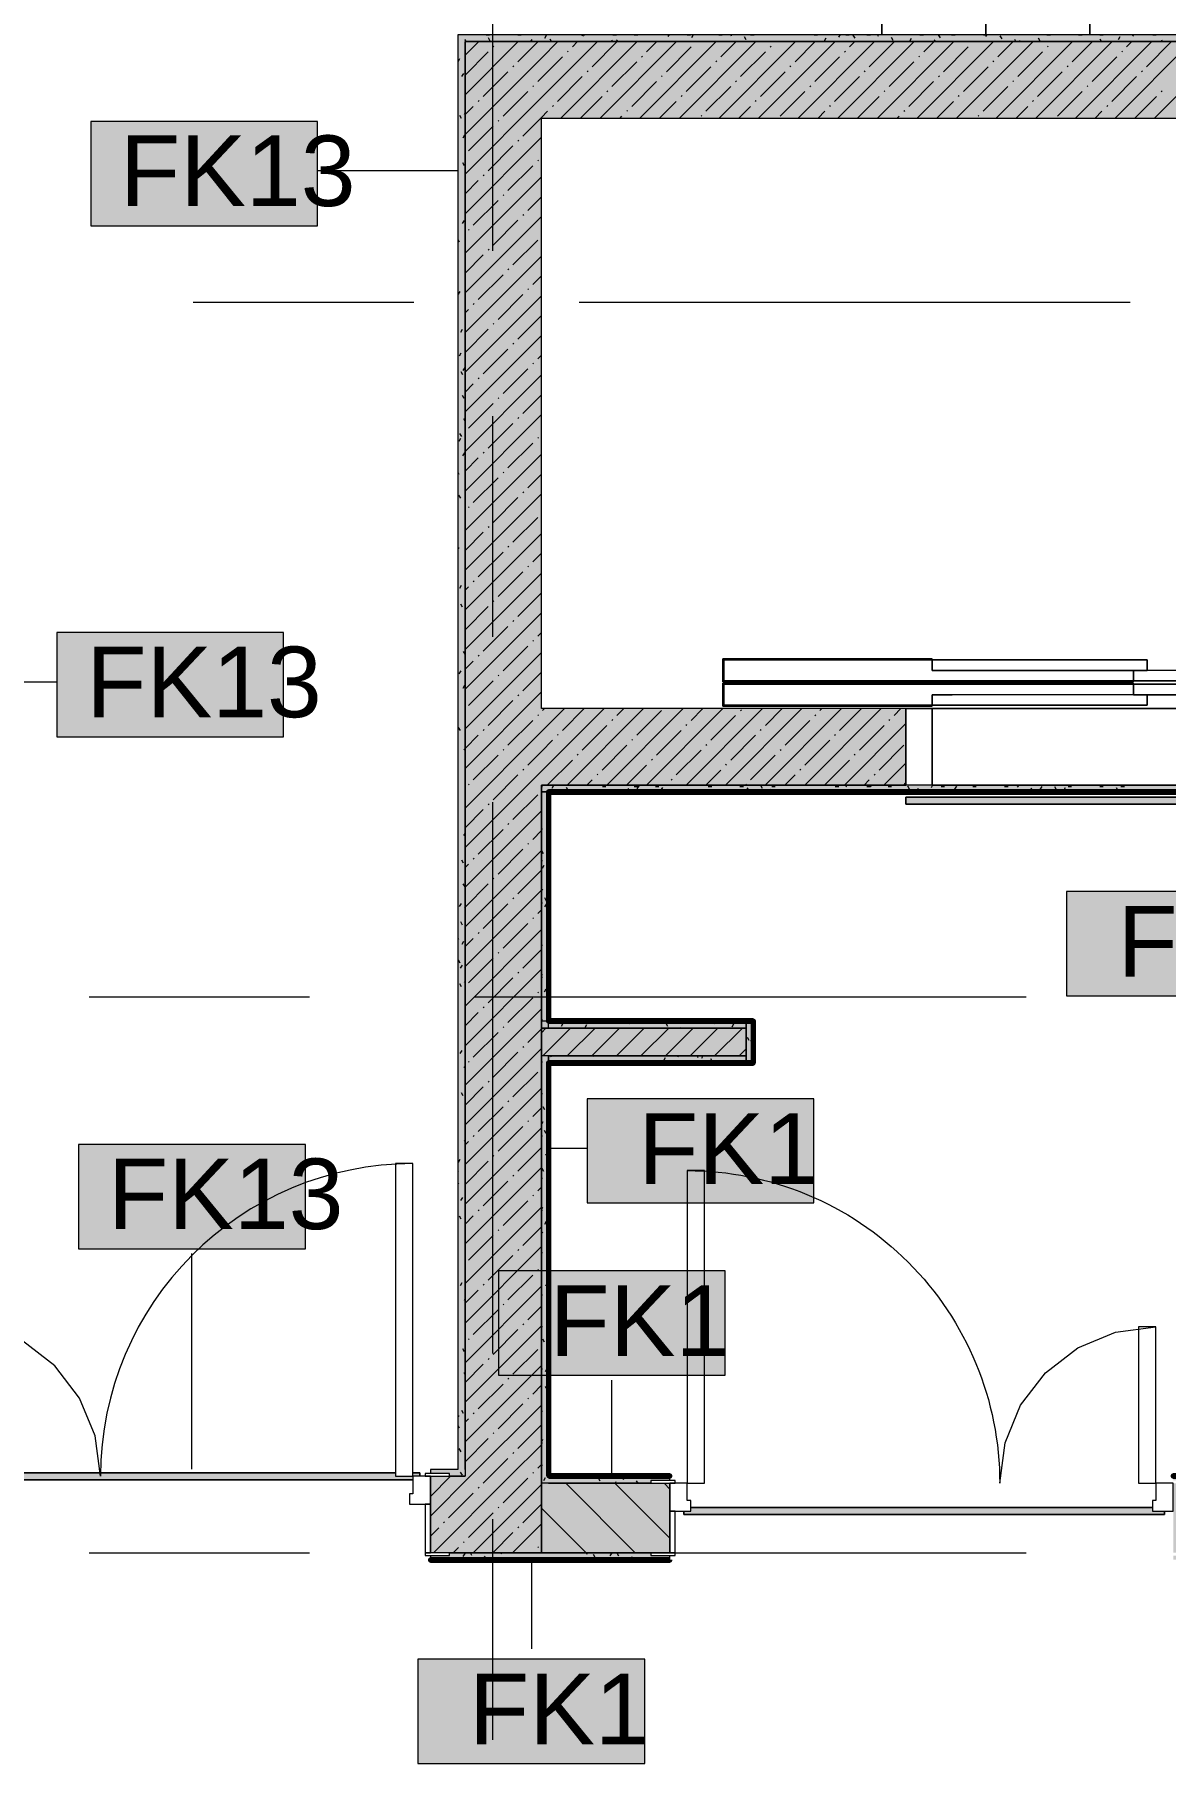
# Model space of a CAD drawing. Header units: millimetres. Extents: x -3817 to 677485, y -22715 to 103890.
# Drawn here: x 645415 to 648673, y 14669 to 19646 of the extents above; entities that cross this region are included whole.
import ezdxf

# ---------------------------------------------------------------- set-up
doc = ezdxf.new("R2010")
doc.units = ezdxf.units.MM
doc.layers.add('PDF _Геометрия', color=7, linetype='Continuous', true_color=0x1d1d1d)
doc.layers.add('PDF _Сплошная заливка', color=7, linetype='Continuous', true_color=0xffffff)
doc.layers.add('PDF _Текст', color=7, linetype='Continuous')
doc.styles.add('PDF GOST-Common', font='arial.ttf')

msp = doc.modelspace()

# ---------------------------------------------------------------- hatches: boundary and pattern name
at = {"layer": 'PDF _Сплошная заливка', "transparency": 33554559}
for points in [[(646635.5, 15515.9), (646655.5, 15515.9), (646655.5, 19645.9), (646635.5, 19645.9), (646635.5, 15516.9)], [(652635.5, 19625.9), (652635.5, 19635.9), (652536.1, 19635.9), (652536.1, 19645.9), (646655.5, 19645.9), (646655.5, 19625.9), (652363.3, 19625.9)], [(646655.5, 15495.9), (646875.5, 15495.9), (646875.5, 19625.9), (646655.5, 19625.9), (646655.5, 15515.9)], [(652655.5, 19405.9), (652655.5, 19625.9), (646875.5, 19625.9), (646875.5, 19405.9), (652363.3, 19405.9)], [(646875.5, 16785.9), (646895.5, 16785.9), (646895.5, 17465.9), (646875.5, 17465.9), (646875.5, 17336)], [(646895.5, 16705.9), (647465.5, 16705.9), (647465.5, 16785.9), (646875.5, 16785.9), (646875.5, 16705.9)], [(646875.5, 15475.9), (646895.5, 15475.9), (646895.5, 16705.9), (646875.5, 16705.9), (646875.5, 16308.4)], [(646896.5, 16685.9), (647465.5, 16685.9), (647465.5, 16705.9), (646895.5, 16705.9), (646895.5, 16685.9)], [(646655.5, 15495.9), (646655.5, 15515.9), (646555.5, 15515.9), (646555.5, 15503.9), (646610.5, 15503.9), (646610.5, 15495.9), (646624.3, 15495.9)]]:
    msp.add_hatch(color=256, dxfattribs=at).paths.add_polyline_path(points)
h = msp.add_hatch(color=256, dxfattribs=at)
h.paths.add_polyline_path([(650555.5, 17485.9), (650575.5, 17485.9), (650575.5, 17705.9), (649275.5, 17705.9), (649275.5, 17485.9), (649493.8, 17485.9)], flags=0)
h.paths.add_polyline_path([(646875.5, 17485.9), (647925.5, 17485.9), (647925.5, 17705.9), (646875.5, 17705.9)], flags=0)
at = {"layer": 'PDF _Сплошная заливка', "true_color": 0x8080ff, "transparency": 33554559}
msp.add_hatch(color=171, dxfattribs=at).paths.add_polyline_path([(648059, 17430.9), (649275.5, 17430.9), (649275.5, 17450.9), (647925.5, 17450.9), (647925.5, 17430.9)])
at = {"layer": 'PDF _Сплошная заливка', "transparency": 33554559}
h = msp.add_hatch(color=256, dxfattribs=at)
h.paths.add_polyline_path([(645050.5, 15275.9), (645105.5, 15275.9), (645105.5, 15495.9), (644885.5, 15495.9), (644885.5, 15275.9)], flags=0)
h.paths.add_polyline_path([(646610.5, 15275.9), (646875.5, 15275.9), (646875.5, 15495.9), (646555.5, 15495.9), (646555.5, 15275.9)], flags=0)
at = {"layer": 'PDF _Сплошная заливка', "true_color": 0x494949, "transparency": 33554559}
h = msp.add_hatch(color=251, dxfattribs=at)
h.paths.add_polyline_path([(646505.5, 15485.9), (646505.5, 15495.9), (646455.5, 15495.9), (646455.5, 15505.9), (645205.5, 15505.9), (645205.5, 15495.9), (645155.5, 15495.9), (645155.5, 15485.9), (646455.5, 15485.9)], flags=0)
h.paths.add_polyline_path([(646505.5, 15495.9), (646525.5, 15495.9), (646525.5, 15505.9), (646505.5, 15505.9)], flags=0)
h.paths.add_polyline_path([(645145.5, 15495.9), (645155.5, 15495.9), (645155.5, 15505.9), (645145.5, 15505.9)], flags=0)
at = {"layer": 'PDF _Сплошная заливка', "transparency": 33554559}
h = msp.add_hatch(color=256, dxfattribs=at)
h.paths.add_polyline_path([(648750.5, 15475.9), (648815.5, 15475.9), (648815.5, 15495.9), (648695.5, 15495.9), (648695.5, 15483.9), (648750.5, 15483.9)], flags=0)
h.paths.add_polyline_path([(646895.5, 15475.9), (647190.5, 15475.9), (647190.5, 15483.9), (647245.5, 15483.9), (647245.5, 15495.9), (646895.5, 15495.9)], flags=0)
h = msp.add_hatch(color=256, dxfattribs=at)
h.paths.add_polyline_path([(647190.5, 15275.9), (647245.5, 15275.9), (647245.5, 15475.9), (646875.5, 15475.9), (646875.5, 15275.9)], flags=0)
h.paths.add_polyline_path([(648895.5, 15275.9), (648895.5, 15475.9), (648695.5, 15475.9), (648695.5, 15275.9), (648750.5, 15275.9)], flags=0)
at = {"layer": 'PDF _Сплошная заливка', "true_color": 0x494949, "transparency": 33554559}
msp.add_hatch(color=251, dxfattribs=at).paths.add_polyline_path([(648670.5, 15385.9), (648670.5, 15395.9), (648635.5, 15395.9), (648635.5, 15405.9), (647305.5, 15405.9), (647305.5, 15395.9), (647285.5, 15395.9), (647285.5, 15385.9), (648645.5, 15385.9)])
at = {"layer": 'PDF _Сплошная заливка', "transparency": 33554559}
h = msp.add_hatch(color=256, dxfattribs=at)
h.paths.add_polyline_path([(649595.5, 15255.9), (649875.5, 15255.9), (649875.5, 15275.9), (649595.5, 15275.9)], flags=0)
h.paths.add_polyline_path([(640275.5, 15255.9), (641525.5, 15255.9), (641525.5, 15267.9), (641495.5, 15267.9), (641495.5, 15275.9), (640275.5, 15275.9)], flags=0)
h.paths.add_polyline_path([(637245.5, 15255.9), (637245.5, 15267.9), (637215.5, 15267.9), (637215.5, 15275.9), (637065.5, 15275.9), (637066.5, 15255.9), (637215.5, 15255.9)], flags=0)
h.paths.add_polyline_path([(648695.5, 15255.9), (648895.5, 15255.9), (648895.5, 15275.9), (648750.5, 15275.9), (648750.5, 15267.9), (648695.5, 15267.9)], flags=0)
h.paths.add_polyline_path([(639575.5, 15255.9), (639575.5, 15275.9), (639393.9, 15275.9), (639393.9, 15255.9), (639450.5, 15255.9)], flags=0)
h.paths.add_polyline_path([(638225.5, 15255.9), (638693.9, 15255.9), (638693.9, 15275.9), (638225.5, 15275.9), (638225.5, 15267.9), (638195.5, 15267.9), (638195.5, 15255.9)], flags=0)
h.paths.add_polyline_path([(646555.5, 15255.9), (647245.5, 15255.9), (647245.5, 15267.9), (647190.5, 15267.9), (647190.5, 15275.9), (646610.5, 15275.9), (646610.5, 15267.9), (646555.5, 15267.9)], flags=0)
h.paths.add_polyline_path([(643345.5, 15255.9), (643375.5, 15255.9), (643375.5, 15267.9), (643345.5, 15267.9), (643345.5, 15275.9), (642505.5, 15275.2), (642505.5, 15267.9), (642475.5, 15267.9), (642475.5, 15255.9), (642505.5, 15255.9)], flags=0)
h.paths.add_polyline_path([(645105.5, 15255.9), (645105.5, 15267.9), (645050.5, 15267.9), (645050.5, 15275.9), (644355.5, 15275.1), (644355.5, 15267.9), (644325.5, 15267.9), (644325.5, 15255.9), (645050.5, 15255.9)], flags=0)

# ---------------------------------------------------------------- linework, layer by layer
at = {"layer": 'PDF _Геометрия', "color": 253, "lineweight": 9, "true_color": 0xaaaaaa}
for points in [[(646735.5, 19024), (646735.5, 21291), (646735.5, 23791)], [(645872.7, 18875.9), (646507.7, 18875.9)], [(646983.9, 18875.9), (648571.4, 18875.9)], [(646735.5, 17912.8), (646735.5, 18547.8)], [(648580.5, 17782.9), (647397.5, 17782.9), (647397.5, 17848.9), (648000.5, 17848.9)], [(647400.5, 17845.9), (647400.5, 17785.9), (648059, 17785.9)], [(649200.5, 17815.9), (649200.5, 17785.9), (649200.5, 17815.9), (648580.5, 17815.9), (648580.5, 17785.9), (649200.5, 17785.9), (648580.5, 17785.9), (648580.5, 17815.9), (648000.5, 17815.9), (648000.5, 17845.9), (648620.5, 17845.9), (648620.5, 17815.9)], [(648000.5, 17712.9), (647397.5, 17712.9), (647397.5, 17778.9), (648580.5, 17778.9)], [(648059, 17775.9), (647400.5, 17775.9), (647400.5, 17715.9)], [(648580.5, 17745.9), (648580.5, 17775.9), (649200.5, 17775.9), (649200.5, 17745.9), (649200.5, 17775.9), (648580.5, 17775.9), (648580.5, 17745.9), (649200.5, 17745.9), (648620.5, 17745.9), (648620.5, 17715.9), (648620.5, 17745.9), (648000.5, 17745.9), (648000.5, 17715.9), (648620.5, 17715.9), (648000.5, 17715.9), (648000.5, 17745.9), (648059, 17745.9)], [(649275.5, 17705.9), (647925.5, 17705.9), (649275.5, 17705.9)], [(647925.5, 17705.9), (648000.5, 17705.9)], [(646735.5, 15849), (646735.5, 17436.5)], [(645572.7, 16875.9), (646207.7, 16875.9)], [(646683.9, 16875.9), (648271.4, 16875.9)], [(646735.5, 14737.8), (646735.5, 15372.8)], [(645572.7, 15275.9), (646207.7, 15275.9)], [(646683.9, 15275.9), (648271.4, 15275.9)]]:
    msp.add_lwpolyline(points, dxfattribs=at)
for points in [[(647855.5, 19645.9), (647855.5, 21175.9)], [(648155.5, 19645.9), (648155.5, 21175.9)], [(648455.5, 19645.9), (648455.5, 21175.9)], [(648620.5, 17815.9), (648620.5, 17845.9), (648000.5, 17845.9), (648000.5, 17815.9)], [(648000.5, 17485.9), (649200.5, 17485.9), (649200.5, 17705.9), (648000.5, 17705.9), (648000.5, 17485.9), (648000.5, 17705.9), (649200.5, 17705.9), (649200.5, 17485.9)]]:
    msp.add_lwpolyline(points, close=True, dxfattribs=at)
at = {"layer": 'PDF _Геометрия', "color": 7, "lineweight": 9}
for points in [[(646655.5, 15515.9), (646655.5, 19625.9), (646655.5, 15515.9), (646655.5, 15495.9), (646610.5, 15495.9), (646655.5, 15495.9)], [(652655.5, 19625.9), (652655.5, 19635.9), (652655.5, 19625.9), (652635.5, 19625.9), (646875.5, 19625.9), (652635.5, 19625.9)], [(646634, 19254.1), (646230.3, 19254.1)], [(645147.3, 17782.7), (645479.8, 17782.7)], [(647925.5, 17450.9), (647925.5, 17430.9), (647925.5, 17450.9)], [(646895.5, 16705.9), (646875.5, 16705.9)], [(646895.5, 15495.9), (646895.5, 16685.9)], [(646896, 16440.9), (647006.9, 16440.9)], [(645868.9, 15516.4), (645868.9, 16137.1)], [(647078.4, 15496.4), (647078.4, 15773.1)], [(646525.5, 15495.9), (646525.5, 15505.9), (646525.5, 15495.9)], [(646635.5, 15515.9), (646555.5, 15515.9)], [(646895.5, 15475.9), (647190.5, 15475.9), (646895.5, 15475.9), (646875.5, 15475.9)], [(647285.5, 15385.9), (647285.5, 15395.9), (647285.5, 15385.9)], [(648670.5, 15385.9), (648670.5, 15395.9), (648670.5, 15385.9)], [(646846.5, 15255.4), (646846.5, 14999.5)]]:
    msp.add_lwpolyline(points, dxfattribs=at)
at = {"layer": 'PDF _Геометрия', "color": 9, "lineweight": 9, "true_color": 0xc0c0c0}
for points in [[(646635.5, 15516.9), (646635.5, 19645.9), (646655.5, 19645.9), (652536.1, 19645.9)], [(646896.5, 16685.9), (647465.5, 16685.9), (647465.5, 16705.9), (646895.5, 16705.9), (646895.5, 16685.9), (646895.5, 16705.9), (647465.5, 16705.9), (647465.5, 16785.9), (646875.5, 16785.9), (646875.5, 16705.9), (646875.5, 15475.9), (646875.5, 15495.9), (646875.5, 17485.9), (647925.5, 17485.9), (647925.5, 17705.9), (646875.5, 17705.9), (646875.5, 19405.9), (649575.5, 19405.9), (649575.5, 17705.9), (649275.5, 17705.9), (649275.5, 17485.9), (646875.5, 17485.9), (646875.5, 17465.9), (650555.5, 17465.9)], [(646895.5, 17465.9), (646875.5, 17465.9), (646875.5, 16785.9), (646895.5, 16785.9), (646895.5, 17464.9)], [(646555.5, 15515.9), (646555.5, 15503.9)], [(646555.5, 15495.9), (646555.5, 15275.9)], [(647245.5, 15483.9), (647245.5, 15495.9), (646896.5, 15495.9)], [(647245.5, 15275.9), (647245.5, 15475.9)], [(646555.5, 15267.9), (646555.5, 15255.9), (647245.5, 15255.9), (647245.5, 15267.9)]]:
    msp.add_lwpolyline(points, dxfattribs=at)
at = {"layer": 'PDF _Геометрия', "color": 253, "lineweight": 9, "true_color": 0x9b9b9b}
for points in [[(646658.4, 19625.9), (646655.5, 19630.8), (646654.7, 19632.2)], [(646715.9, 19645.7), (646725.9, 19645.7)], [(646727.8, 19627.6), (646722.7, 19636.3)], [(646807.3, 19645.7), (646817.4, 19645.7)], [(646847.8, 19631.9), (646844.3, 19625.9)], [(646889.4, 19643.1), (646884.4, 19634.4)], [(646904.7, 19625.9), (646900.4, 19633.3)], [(646926.2, 19645.9), (646926, 19645.5)], [(646990.2, 19645.7), (647000.3, 19645.7)], [(646996.6, 19645.9), (646994, 19641.4)], [(646999.9, 19643.9), (646998.8, 19645.9)], [(647080.7, 19625.9), (647078.1, 19630.3)], [(647081.6, 19645.7), (647091.7, 19645.7)], [(647093.5, 19630.8), (647090.6, 19625.9)], [(647142.6, 19645.7), (647152.7, 19645.7)], [(647161.5, 19626.7), (647161, 19625.9)], [(647243, 19645.9), (647239.8, 19640.4)], [(647295, 19645.7), (647305.1, 19645.7)], [(647312.8, 19645), (647307.8, 19636.3)], [(647386.4, 19645.7), (647396.5, 19645.7)], [(647423.3, 19642), (647421.1, 19645.9)], [(647465, 19630.9), (647459.9, 19639.6)], [(647477.9, 19645.7), (647487.9, 19645.7)], [(647660.8, 19645.7), (647670.8, 19645.7)], [(647694.6, 19635.7), (647689.6, 19627)], [(647735.7, 19645.9), (647731.2, 19638.2)], [(647752.2, 19645.7), (647762.3, 19645.7)], [(647778.7, 19636), (647773.7, 19644.7)], [(647813.2, 19645.7), (647823.2, 19645.7)], [(647841.3, 19645.9), (647840.9, 19645.2)], [(647846.8, 19640.1), (647843.4, 19645.9)], [(647888.4, 19629), (647883.4, 19637.7)], [(647925.4, 19625.9), (647925, 19626.5)], [(647940.4, 19634.6), (647935.3, 19625.9)], [(647965.6, 19645.7), (647975.6, 19645.7)], [(648008.4, 19630.5), (648005.7, 19625.9)], [(648024.5, 19637.1), (648019.4, 19645.8)], [(648057, 19645.7), (648067.1, 19645.7)], [(648087.6, 19645.9), (648086.7, 19644.1)], [(648148.4, 19645.7), (648158.5, 19645.7)], [(648158, 19645.9), (648154.7, 19640.1)], [(648202.2, 19634.1), (648197.1, 19642.8)], [(648242.1, 19625.9), (648238.8, 19631.7)], [(648254.1, 19629.4), (648252.1, 19625.9)], [(648311.8, 19627.1), (648306.8, 19635.8)], [(648331.3, 19645.7), (648341.4, 19645.7)], [(648422.8, 19645.7), (648432.8, 19645.7)], [(648483.7, 19645.7), (648493.8, 19645.7)], [(648488.5, 19625.9), (648484.5, 19632.8)], [(648541.5, 19639.5), (648536.5, 19630.8)], [(648580.4, 19645.9), (648578.1, 19642)], [(648584, 19643.4), (648582.5, 19645.9)], [(648636.1, 19645.7), (648646.2, 19645.7)], [(648664.5, 19625.9), (648662.2, 19629.8)], [(646639.6, 19576.1), (646635.5, 19569)], [(646650.7, 19534.5), (646645.7, 19525.8)], [(646654.9, 19523.8), (646655.5, 19523.8)], [(646654.9, 19462.8), (646655.5, 19462.8)], [(646645.6, 19404.1), (646640.5, 19412.9)], [(646655.5, 19420.8), (646652.8, 19416.1)], [(646654.9, 19371.4), (646655.5, 19371.4)], [(646653.7, 19356.8), (646648.7, 19348.1)], [(646653.7, 19268.1), (646648.7, 19276.8)], [(646654.9, 19188.5), (646655.5, 19188.5)], [(646652.6, 19111.1), (646647.6, 19102.4)], [(646654.9, 19127.5), (646655.5, 19127.5)], [(646639.6, 19048.7), (646635.5, 19055.9)], [(646654.9, 19036.1), (646655.5, 19036.1)], [(646640.4, 18907), (646635.5, 18898.5)], [(646654.9, 18853.2), (646655.5, 18853.2)], [(646647.5, 18797.3), (646642.4, 18788.6)], [(646654.9, 18792.3), (646655.5, 18792.3)], [(646643.4, 18729.3), (646638.3, 18720.6)], [(646655.5, 18716.4), (646655, 18717.3)], [(646648.9, 18666.9), (646643.8, 18675.7)], [(646654.5, 18687.6), (646649.5, 18678.9)], [(646654.9, 18700.8), (646655.5, 18700.8)], [(646652.9, 18598.9), (646647.9, 18607.6)], [(646655.5, 18533.6), (646652, 18539.6)], [(646654.9, 18517.9), (646655.5, 18517.9)], [(646642.3, 18483.5), (646637.2, 18474.8)], [(646645.9, 18489.2), (646640.8, 18498)], [(646653.4, 18441.9), (646648.4, 18433.2)], [(646654.9, 18457), (646655.5, 18457)], [(646638.8, 18379.6), (646635.5, 18385.3)], [(646654.9, 18365.5), (646655.5, 18365.5)], [(646642.9, 18311.5), (646637.9, 18320.3)], [(646637.1, 18169.8), (646635.5, 18167)], [(646654.9, 18182.7), (646655.5, 18182.7)], [(646654.9, 18121.7), (646655.5, 18121.7)], [(646644.2, 18060.1), (646639.1, 18051.4)], [(646654.9, 18030.3), (646655.5, 18030.3)], [(646648.1, 17997.8), (646643, 18006.5)], [(646655.5, 17863), (646651.2, 17870.4)], [(646654.9, 17847.4), (646655.5, 17847.4)], [(646643.1, 17814.4), (646638, 17805.7)], [(646654.2, 17772.7), (646649.2, 17764)], [(646654.9, 17786.4), (646655.5, 17786.4)], [(646654.9, 17695), (646655.5, 17695)], [(646642.1, 17642.4), (646637, 17651.1)], [(646655.5, 17592), (646652.2, 17586.3)], [(646654.9, 17512.1), (646655.5, 17512.1)], [(646875.5, 17481.6), (646878.3, 17481.6)], [(646910, 17484.3), (646905, 17475.5)], [(646952.9, 17469.8), (646947.8, 17478.6)], [(647051.2, 17481.6), (647061.2, 17481.6)], [(647114.1, 17472), (647110.6, 17465.9)], [(647130.6, 17466.9), (647125.5, 17475.6)], [(647142.6, 17481.6), (647152.7, 17481.6)], [(647155.8, 17483.2), (647150.7, 17474.5)], [(647203.6, 17481.6), (647213.6, 17481.6)], [(647223.8, 17479.1), (647218.8, 17470.4)], [(647236.7, 17465.9), (647235.2, 17468.5)], [(647356, 17481.6), (647366, 17481.6)], [(647447.4, 17481.6), (647457.5, 17481.6)], [(647469.5, 17478), (647464.5, 17469.3)], [(647512.4, 17476.1), (647507.3, 17484.8)], [(647537.6, 17473.9), (647532.9, 17465.9)], [(647538.8, 17481.6), (647548.9, 17481.6)], [(647721.7, 17481.6), (647731.8, 17481.6)], [(647755.6, 17485.9), (647751.9, 17479.3)], [(647813.2, 17481.6), (647823.2, 17481.6)], [(647826.1, 17481.3), (647823.5, 17485.9)], [(647874.1, 17481.6), (647884.2, 17481.6)], [(647894.2, 17485.4), (647893.9, 17485.9)], [(647935.8, 17474.2), (647930.8, 17482.9)], [(647961, 17475.8), (647956, 17467.1)], [(647975.8, 17465.9), (647972.4, 17471.8)], [(648002, 17485.9), (647997.6, 17478.2)], [(648026.5, 17481.6), (648036.6, 17481.6)], [(648070.7, 17482.9), (648065.6, 17474.2)], [(648071.9, 17482.4), (648069.9, 17485.9)], [(648118, 17481.6), (648128, 17481.6)], [(648209.4, 17481.6), (648219.5, 17481.6)], [(648249.6, 17479.4), (648245.8, 17485.9)], [(648291.2, 17468.2), (648286.2, 17477)], [(648316.4, 17481.8), (648311.4, 17473.1)], [(648359.2, 17472.3), (648354.2, 17481)], [(648384.4, 17477.7), (648379.4, 17469)], [(648392.3, 17481.6), (648402.3, 17481.6)], [(648398.2, 17465.9), (648395.8, 17469.9)], [(648483.7, 17481.6), (648493.8, 17481.6)], [(648536.9, 17469.3), (648531.9, 17478)], [(648544.7, 17481.6), (648554.7, 17481.6)], [(648600.3, 17485.9), (648598.8, 17483.1)], [(646654.9, 17451.1), (646655.5, 17451.1)], [(646655.5, 17348.2), (646651.1, 17340.6)], [(646654.9, 17359.7), (646655.5, 17359.7)], [(646875.5, 17359.7), (646878.3, 17359.7)], [(646651.3, 17260.6), (646646.3, 17269.3)], [(646881.8, 17288.1), (646876.8, 17296.8)], [(646875.5, 17268.3), (646878.3, 17268.3)], [(646882.5, 17253.8), (646877.5, 17245.1)], [(646655.4, 17192.5), (646650.4, 17201.2)], [(646654.9, 17176.8), (646655.5, 17176.8)], [(646878.5, 17185.7), (646875.5, 17180.6)], [(646643.9, 17145.2), (646638.8, 17136.5)], [(646655.5, 17131.5), (646654.5, 17133.2)], [(646875.5, 17146.3), (646878.3, 17146.3)], [(646889.6, 17144.1), (646884.6, 17135.4)], [(646890, 17152), (646885, 17160.7)], [(646648.3, 17082.9), (646643.3, 17091.6)], [(646654.9, 17115.9), (646655.5, 17115.9)], [(646637.2, 17041.2), (646635.5, 17044.2)], [(646651, 17035.5), (646645.9, 17026.8)], [(646654.9, 17024.4), (646655.5, 17024.4)], [(646875.5, 17024.4), (646878.3, 17024.4)], [(646641.3, 16973.2), (646636.2, 16981.9)], [(646646.9, 16967.5), (646641.8, 16958.8)], [(646655.5, 16921.4), (646653, 16917.1)], [(646877.4, 16940), (646875.5, 16936.7)], [(646875.9, 16932.7), (646875.5, 16933.3)], [(646875.5, 16933), (646878.3, 16933)], [(646645.4, 16905.2), (646640.3, 16913.9)], [(646888.5, 16898.4), (646883.5, 16889.6)], [(646654.9, 16841.5), (646655.5, 16841.5)], [(646895.5, 16849.4), (646894.6, 16848)], [(646654.9, 16780.6), (646655.5, 16780.6)], [(646875.5, 16811.1), (646878.3, 16811.1)], [(646937.2, 16799.8), (646932.2, 16791.1)], [(647005.3, 16795.8), (647000.2, 16787.1)], [(647129.8, 16797.7), (647125, 16805.9)], [(647197.8, 16801.8), (647195.4, 16805.9)], [(647222.3, 16805.9), (647219.6, 16801.2)], [(647239.4, 16790.6), (647234.4, 16799.3)], [(647277.4, 16785.9), (647276, 16788.2)], [(647375.5, 16798.8), (647371.4, 16805.9)], [(647387.1, 16786.5), (647386.7, 16785.9)], [(647428.7, 16797.7), (647423.7, 16788.9)], [(647468.6, 16805.9), (647465.5, 16800.4), (647465.3, 16800.1)], [(646645.8, 16721.8), (646640.7, 16713)], [(647474, 16750.1), (647469, 16758.8)], [(647477.9, 16750.1), (647485.5, 16750.1)], [(646655.5, 16677.6), (646651.9, 16671.4)], [(646654.9, 16689.1), (646655.5, 16689.1)], [(646875.5, 16689.1), (646878.3, 16689.1)], [(646903.3, 16702.2), (646901.2, 16705.9)], [(646959.7, 16689.1), (646969.8, 16689.1)], [(646983.1, 16685.9), (646981.6, 16688.6)], [(647023.7, 16705.9), (647022.5, 16703.8)], [(647051.2, 16689.1), (647061.2, 16689.1)], [(647190, 16689.1), (647188.2, 16685.9)], [(647231.7, 16700.2), (647226.6, 16691.5)], [(647234, 16689.1), (647244.1, 16689.1)], [(647270.1, 16705.9), (647268.3, 16702.7)], [(647326.8, 16700.3), (647323.6, 16705.9)], [(647325.5, 16689.1), (647335.5, 16689.1)], [(647340.5, 16705.9), (647336.3, 16698.6)], [(647368.4, 16689.1), (647363.4, 16697.8)], [(647386.4, 16689.1), (647396.5, 16689.1)], [(647435.8, 16688), (647434.5, 16685.9)], [(646650.5, 16591.4), (646645.5, 16600.1)], [(646875.5, 16597.7), (646878.3, 16597.7)], [(646895.5, 16593.9), (646891.2, 16601.2)], [(646885.1, 16550.9), (646880.1, 16559.6)], [(646654.9, 16506.3), (646655.5, 16506.3)], [(646879.3, 16516.6), (646875.5, 16510)], [(646875.5, 16475.8), (646878.3, 16475.8)], [(646889.2, 16482.8), (646884.2, 16491.5)], [(646655.5, 16460.9), (646653.7, 16464)], [(646654.9, 16445.3), (646655.5, 16445.3)], [(646893.3, 16414.8), (646888.3, 16423.5)], [(646636.4, 16372.1), (646635.5, 16373.6)], [(646640.6, 16408), (646635.6, 16399.3)], [(646882.1, 16373.1), (646877.1, 16381.9)], [(646636.5, 16339.9), (646635.5, 16338.2)], [(646654.9, 16353.9), (646655.5, 16353.9)], [(646875.5, 16353.9), (646878.3, 16353.9)], [(646647.7, 16298.3), (646642.6, 16289.6)], [(646644.6, 16236), (646639.5, 16244.7)], [(646878.2, 16270.8), (646875.5, 16266.2)], [(646875.5, 16262.4), (646878.3, 16262.4)], [(646889.3, 16229.2), (646884.3, 16220.5)], [(646879.1, 16195.4), (646875.5, 16201.8)], [(646654.9, 16171), (646655.5, 16171)], [(646875.5, 16140.5), (646878.3, 16140.5)], [(646654.9, 16110), (646655.5, 16110)], [(646895.5, 16117.9), (646891.4, 16110.8)], [(646895.5, 16106.2), (646893.4, 16109.7)], [(646646.6, 16052.6), (646641.5, 16043.9)], [(646892.3, 16051.5), (646887.3, 16042.8)], [(646655.5, 16007), (646652.7, 16002.2)], [(646654.9, 16018.6), (646655.5, 16018.6)], [(646875.5, 16018.6), (646878.3, 16018.6)], [(646875.5, 15927.1), (646878.3, 15927.1)], [(646884.3, 15881.7), (646879.3, 15890.4)], [(646653.8, 15854.2), (646648.8, 15862.9)], [(646654.9, 15835.7), (646655.5, 15835.7)], [(646655.5, 15790.4), (646652.9, 15794.9)], [(646875.5, 15805.2), (646878.3, 15805.2)], [(646891.2, 15805.7), (646886.2, 15797)], [(646654.9, 15774.7), (646655.5, 15774.7)], [(646892.5, 15745.6), (646887.5, 15754.3)], [(646650.8, 15676.5), (646645.8, 15685.2)], [(646654.9, 15683.3), (646655.5, 15683.3)], [(646875.5, 15683.3), (646878.3, 15683.3)], [(646637.3, 15670.8), (646635.5, 15667.6)], [(646639.7, 15634.8), (646635.5, 15642.1)], [(646655.5, 15580.3), (646654.6, 15578.8)], [(646879, 15601.7), (646875.5, 15595.6)], [(646875.5, 15591.9), (646878.3, 15591.9)], [(646643.8, 15566.8), (646638.7, 15575.5)], [(646878.3, 15526.3), (646875.5, 15531.2)], [(646647.8, 15498.8), (646642.8, 15507.5)], [(646654.9, 15500.4), (646655.5, 15500.4)], [(646886, 15492), (646881, 15483.3)], [(646923.5, 15495.9), (646922.6, 15494.4)], [(646993.9, 15495.9), (646990.7, 15490.3)], [(647003.2, 15492.8), (647001.5, 15495.9)], [(647044.9, 15481.6), (647039.9, 15490.4)], [(647090.1, 15479.7), (647087.9, 15475.9)], [(647112.9, 15485.7), (647107.9, 15494.4)], [(647153.8, 15475.9), (647149.5, 15483.3)], [(647240.2, 15495.9), (647236.4, 15489.2)], [(646594, 15256.6), (646604, 15256.6)], [(646612.8, 15262.6), (646608.9, 15255.9)], [(646654.4, 15273.7), (646649.4, 15265)], [(646675.3, 15268.3), (646671, 15275.9)], [(646685.4, 15256.6), (646695.5, 15256.6)], [(646717, 15257.1), (646711.9, 15265.8)], [(646761.3, 15275.9), (646759.1, 15272.1)], [(646858.5, 15261.5), (646855.3, 15255.9)], [(646868.3, 15256.6), (646878.3, 15256.6)], [(646926.6, 15257.4), (646925.7, 15255.9)], [(646959.7, 15256.6), (646969.8, 15256.6)], [(646989.1, 15273.5), (646987.7, 15275.9)], [(647007.6, 15275.9), (647004.8, 15271)], [(647020.7, 15256.6), (647030.7, 15256.6)], [(647030.7, 15262.3), (647025.7, 15271)], [(647077.9, 15275.6), (647072.9, 15266.9)], [(647098.8, 15266.4), (647093.7, 15275.1)], [(647140, 15255.9), (647135.4, 15263.9)], [(647172.3, 15256.3), (647172.1, 15255.9)], [(647173.1, 15256.6), (647183.1, 15256.6)]]:
    msp.add_lwpolyline(points, dxfattribs=at)
at = {"layer": 'PDF _Геометрия', "lineweight": 9}
for points in [[(646655.5, 19586.7), (646694.7, 19625.9)], [(646655.5, 19472.6), (646808.7, 19625.9)], [(646655.5, 19358.6), (646875.5, 19578.6), (646922.8, 19625.9)], [(646655.5, 19244.5), (646875.5, 19464.5), (647036.8, 19625.9)], [(646736.4, 19610.5), (646738.7, 19612.9)], [(646750.6, 19624.8), (646751.7, 19625.9)], [(646807.6, 19567.7), (646865.7, 19625.9)], [(646930.9, 19405.9), (647150.9, 19625.9)], [(646964.5, 19610.5), (646979.8, 19625.9)], [(647021.5, 19553.5), (647092.8, 19624.8)], [(647044.9, 19405.9), (647264.9, 19625.9)], [(647159, 19405.9), (647379, 19625.9)], [(647178.3, 19596.3), (647207.9, 19625.9)], [(647235.3, 19539.2), (647306.6, 19610.5)], [(647273, 19405.9), (647493, 19625.9)], [(647320.9, 19624.8), (647321.9, 19625.9)], [(647387.1, 19405.9), (647607.1, 19625.9)], [(647392.1, 19582), (647436, 19625.9)], [(647501.1, 19405.9), (647721.1, 19625.9)], [(647534.7, 19610.5), (647537.1, 19612.9)], [(647549, 19624.8), (647550, 19625.9)], [(647606, 19567.7), (647664.1, 19625.9)], [(647615.2, 19405.9), (647835.2, 19625.9)], [(647729.2, 19405.9), (647949.2, 19625.9)], [(647762.8, 19610.5), (647778.1, 19625.9)], [(647819.8, 19553.5), (647891.1, 19624.8)], [(647843.3, 19405.9), (648063.3, 19625.9)], [(647957.3, 19405.9), (648177.3, 19625.9)], [(647976.6, 19596.3), (648006.2, 19625.9)], [(648033.7, 19539.2), (648104.9, 19610.5)], [(648071.4, 19405.9), (648291.4, 19625.9)], [(648119.2, 19624.8), (648120.3, 19625.9)], [(648185.4, 19405.9), (648405.4, 19625.9)], [(648190.5, 19582), (648234.3, 19625.9)], [(648299.5, 19405.9), (648519.5, 19625.9)], [(648333, 19610.5), (648335.4, 19612.9)], [(648347.3, 19624.8), (648348.4, 19625.9)], [(648404.3, 19567.7), (648462.4, 19625.9)], [(648413.5, 19405.9), (648633.5, 19625.9)], [(648527.6, 19405.9), (648747.6, 19625.9)], [(648561.1, 19610.5), (648576.5, 19625.9)], [(648618.2, 19553.5), (648689.4, 19624.8)], [(648641.6, 19405.9), (648861.6, 19625.9)], [(646655.5, 19529.6), (646722.1, 19596.3)], [(646864.7, 19510.7), (646875.5, 19521.5), (646935.9, 19582)], [(646950.2, 19596.3), (646952.6, 19598.6)], [(647078.5, 19496.5), (647149.8, 19567.7)], [(647164, 19582), (647166.4, 19584.4)], [(647377.9, 19567.7), (647380.3, 19570.1)], [(647449.2, 19525), (647520.4, 19596.3)], [(647663, 19510.7), (647734.3, 19582)], [(647748.5, 19596.3), (647750.9, 19598.6)], [(647876.8, 19496.5), (647948.1, 19567.7)], [(647962.4, 19582), (647964.8, 19584.4)], [(648176.2, 19567.7), (648178.6, 19570.1)], [(648247.5, 19525), (648318.8, 19596.3)], [(648461.4, 19510.7), (648532.6, 19582)], [(648546.9, 19596.3), (648549.3, 19598.6)], [(646707.8, 19468), (646779.1, 19539.2)], [(646793.4, 19553.5), (646795.8, 19555.9)], [(646921.7, 19453.7), (646993, 19525)], [(647007.2, 19539.2), (647009.6, 19541.6)], [(647135.5, 19439.4), (647206.8, 19510.7)], [(647221.1, 19525), (647223.4, 19527.3)], [(647292.3, 19482.2), (647363.6, 19553.5)], [(647434.9, 19510.7), (647437.3, 19513.1)], [(647506.2, 19468), (647577.5, 19539.2)], [(647591.7, 19553.5), (647594.1, 19555.9)], [(647720, 19453.7), (647791.3, 19525)], [(647805.6, 19539.2), (647807.9, 19541.6)], [(647933.9, 19439.4), (648005.2, 19510.7)], [(648019.4, 19525), (648021.8, 19527.3)], [(648090.7, 19482.2), (648162, 19553.5)], [(648233.3, 19510.7), (648235.6, 19513.1)], [(648304.5, 19468), (648375.8, 19539.2)], [(648390.1, 19553.5), (648392.4, 19555.9)], [(648518.4, 19453.7), (648589.7, 19525)], [(648603.9, 19539.2), (648606.3, 19541.6)], [(646764.9, 19410.9), (646836.2, 19482.2)], [(646850.4, 19496.5), (646852.8, 19498.8)], [(646987.9, 19405.9), (647050, 19468)], [(647064.2, 19482.2), (647066.6, 19484.6)], [(647278.1, 19468), (647280.5, 19470.3)], [(647349.4, 19425.2), (647420.7, 19496.5)], [(647563.2, 19410.9), (647634.5, 19482.2)], [(647648.8, 19496.5), (647651.1, 19498.8)], [(647786.2, 19405.9), (647848.3, 19468)], [(647862.6, 19482.2), (647865, 19484.6)], [(648076.4, 19468), (648078.8, 19470.3)], [(648147.7, 19425.2), (648219, 19496.5)], [(648361.6, 19410.9), (648432.8, 19482.2)], [(648447.1, 19496.5), (648449.5, 19498.8)], [(648584.6, 19405.9), (648646.7, 19468)], [(648660.9, 19482.2), (648663.3, 19484.6)], [(646655.5, 19415.6), (646679.3, 19439.4)], [(646693.6, 19453.7), (646696, 19456.1)], [(646821.9, 19353.9), (646875.5, 19407.5), (646893.2, 19425.2)], [(646907.4, 19439.4), (646909.8, 19441.8)], [(647101.9, 19405.9), (647107, 19410.9)], [(647121.3, 19425.2), (647123.6, 19427.6)], [(647216, 19405.9), (647263.8, 19453.7)], [(647335.1, 19410.9), (647337.5, 19413.3)], [(647444.1, 19405.9), (647477.7, 19439.4)], [(647491.9, 19453.7), (647494.3, 19456.1)], [(647672.2, 19405.9), (647691.5, 19425.2)], [(647705.8, 19439.4), (647708.1, 19441.8)], [(647900.3, 19405.9), (647905.4, 19410.9)], [(647919.6, 19425.2), (647922, 19427.6)], [(648014.3, 19405.9), (648062.2, 19453.7)], [(648133.5, 19410.9), (648135.8, 19413.3)], [(648242.4, 19405.9), (648276, 19439.4)], [(648290.3, 19453.7), (648292.6, 19456.1)], [(648470.5, 19405.9), (648489.9, 19425.2)], [(648504.1, 19439.4), (648506.5, 19441.8)], [(646665.1, 19311.1), (646736.4, 19382.4)], [(646750.6, 19396.7), (646753, 19399)], [(646655.5, 19130.5), (646875.5, 19350.5)], [(646722.1, 19254.1), (646793.4, 19325.4)], [(646807.6, 19339.6), (646810, 19342)], [(646779.1, 19197.1), (646850.4, 19268.4)], [(646864.7, 19282.6), (646867, 19285)], [(646655.5, 19016.4), (646875.5, 19236.4)], [(646655.5, 19187.5), (646693.6, 19225.6)], [(646707.8, 19239.9), (646710.2, 19242.2)], [(646679.3, 19097.3), (646750.6, 19168.6)], [(646764.9, 19182.8), (646767.2, 19185.2)], [(646836.2, 19140.1), (646875.5, 19179.4)], [(646655.5, 18902.4), (646875.5, 19122.4)], [(646736.4, 19040.3), (646807.6, 19111.5)], [(646821.9, 19125.8), (646824.3, 19128.2)], [(646665.1, 19083), (646667.4, 19085.4)], [(646655.5, 18959.4), (646707.8, 19011.8)], [(646722.1, 19026), (646724.5, 19028.4)], [(646793.4, 18983.2), (646864.7, 19054.5)], [(646655.5, 18788.3), (646875.5, 19008.3)], [(646779.1, 18969), (646781.5, 18971.4)], [(646693.6, 18883.5), (646764.9, 18954.7)], [(646836.2, 18912), (646838.5, 18914.3)], [(646850.4, 18926.2), (646875.5, 18951.3)], [(646655.5, 18674.3), (646875.5, 18894.3)], [(646679.3, 18869.2), (646681.7, 18871.6)], [(646750.6, 18826.4), (646821.9, 18897.7)], [(646655.5, 18845.3), (646665.1, 18854.9)], [(646736.4, 18812.2), (646738.7, 18814.5)], [(646807.6, 18769.4), (646875.5, 18837.2)], [(646655.5, 18731.3), (646722.1, 18797.9)], [(646655.5, 18560.2), (646875.5, 18780.2)], [(646707.8, 18669.6), (646779.1, 18740.9)], [(646793.4, 18755.1), (646795.8, 18757.5)], [(646864.7, 18712.4), (646875.5, 18723.2)], [(646655.5, 18446.2), (646875.5, 18666.2)], [(646764.9, 18612.6), (646836.2, 18683.9)], [(646850.4, 18698.1), (646852.8, 18700.5)], [(646655.5, 18617.2), (646679.3, 18641.1)], [(646693.6, 18655.4), (646696, 18657.7)], [(646665.1, 18512.8), (646736.4, 18584.1)], [(646750.6, 18598.3), (646753, 18600.7)], [(646821.9, 18555.6), (646875.5, 18609.1)], [(646655.5, 18332.1), (646875.5, 18552.1)], [(646722.1, 18455.8), (646793.4, 18527)], [(646807.6, 18541.3), (646810, 18543.7)], [(646779.1, 18398.7), (646850.4, 18470)], [(646864.7, 18484.3), (646867, 18486.6)], [(646655.5, 18218.1), (646875.5, 18438.1)], [(646655.5, 18389.1), (646693.6, 18427.3)], [(646707.8, 18441.5), (646710.2, 18443.9)], [(646679.3, 18298.9), (646750.6, 18370.2)], [(646764.9, 18384.5), (646767.2, 18386.9)], [(646836.2, 18341.7), (646875.5, 18381)], [(646655.5, 18104), (646875.5, 18324)], [(646821.9, 18327.5), (646824.3, 18329.8)], [(646665.1, 18284.7), (646667.4, 18287.1)], [(646736.4, 18241.9), (646807.6, 18313.2)], [(646722.1, 18227.7), (646724.5, 18230)], [(646793.4, 18184.9), (646864.7, 18256.2)], [(646655.5, 18161), (646707.8, 18213.4)], [(646655.5, 17990), (646875.5, 18210)], [(646779.1, 18170.6), (646781.5, 18173)], [(646693.6, 18085.1), (646764.9, 18156.4)], [(646836.2, 18113.6), (646838.5, 18116)], [(646850.4, 18127.9), (646875.5, 18152.9)], [(646655.5, 17875.9), (646875.5, 18095.9)], [(646679.3, 18070.9), (646681.7, 18073.2)], [(646750.6, 18028.1), (646821.9, 18099.4)], [(646655.5, 18047), (646665.1, 18056.6)], [(646736.4, 18013.8), (646738.7, 18016.2)], [(646807.6, 17971.1), (646875.5, 18038.9)], [(646655.5, 17932.9), (646722.1, 17999.6)], [(646655.5, 17761.9), (646875.5, 17981.9)], [(646707.8, 17871.3), (646779.1, 17942.5)], [(646793.4, 17956.8), (646795.8, 17959.2)], [(646864.7, 17914), (646875.5, 17924.8)], [(646655.5, 17647.8), (646875.5, 17867.8)], [(646764.9, 17814.2), (646836.2, 17885.5)], [(646850.4, 17899.8), (646852.8, 17902.1)], [(646655.5, 17818.9), (646679.3, 17842.8)], [(646693.6, 17857), (646696, 17859.4)], [(646665.1, 17714.4), (646736.4, 17785.7)], [(646750.6, 17800), (646753, 17802.4)], [(646821.9, 17757.2), (646875.5, 17810.8)], [(646655.5, 17533.8), (646875.5, 17753.8)], [(646722.1, 17657.4), (646793.4, 17728.7)], [(646807.6, 17743), (646810, 17745.3)], [(646655.5, 17419.7), (646875.5, 17639.7), (646941.6, 17705.9)], [(646655.5, 17305.7), (646875.5, 17525.7), (647055.7, 17705.9)], [(646779.1, 17600.4), (646850.4, 17671.7)], [(646864.7, 17685.9), (646867, 17688.3)], [(646878.9, 17700.2), (646884.6, 17705.9)], [(646935.9, 17643.2), (646998.6, 17705.9)], [(646949.7, 17485.9), (647169.7, 17705.9)], [(647063.8, 17485.9), (647283.8, 17705.9)], [(647078.5, 17671.7), (647080.9, 17674)], [(647092.8, 17685.9), (647112.7, 17705.9)], [(647149.8, 17628.9), (647221.1, 17700.2)], [(647177.8, 17485.9), (647397.8, 17705.9)], [(647291.9, 17485.9), (647511.9, 17705.9)], [(647306.6, 17671.7), (647340.8, 17705.9)], [(647363.6, 17614.7), (647434.9, 17685.9)], [(647405.9, 17485.9), (647625.9, 17705.9)], [(647449.2, 17700.2), (647451.5, 17702.6)], [(647520, 17485.9), (647740, 17705.9)], [(647520.4, 17657.4), (647568.9, 17705.9)], [(647577.5, 17600.4), (647648.8, 17671.7)], [(647634, 17485.9), (647854, 17705.9)], [(647663, 17685.9), (647665.4, 17688.3)], [(647677.3, 17700.2), (647682.9, 17705.9)], [(647734.3, 17643.2), (647797, 17705.9)], [(647876.8, 17671.7), (647879.2, 17674)], [(647891.1, 17685.9), (647911, 17705.9)], [(646655.5, 17590.8), (646693.6, 17628.9)], [(646707.8, 17643.2), (646710.2, 17645.5)], [(646921.7, 17628.9), (646924.1, 17631.3)], [(646993, 17586.1), (647064.2, 17657.4)], [(647206.8, 17571.9), (647278.1, 17643.2)], [(647292.3, 17657.4), (647294.7, 17659.8)], [(647420.7, 17557.6), (647491.9, 17628.9)], [(647506.2, 17643.2), (647508.6, 17645.5)], [(647720, 17628.9), (647722.4, 17631.3)], [(647748.1, 17485.9), (647925.5, 17663.3)], [(647791.3, 17586.1), (647862.6, 17657.4)], [(646679.3, 17500.6), (646750.6, 17571.9)], [(646764.9, 17586.1), (646767.2, 17588.5)], [(646836.2, 17543.4), (646875.5, 17582.7), (646907.4, 17614.7)], [(646978.7, 17571.9), (646981.1, 17574.3)], [(647050, 17529.1), (647121.3, 17600.4)], [(647135.5, 17614.7), (647137.9, 17617)], [(647263.8, 17514.9), (647335.1, 17586.1)], [(647349.4, 17600.4), (647351.7, 17602.8)], [(647477.7, 17500.6), (647549, 17571.9)], [(647563.2, 17586.1), (647565.6, 17588.5)], [(647634.5, 17543.4), (647705.8, 17614.7)], [(647777.1, 17571.9), (647779.4, 17574.3)], [(647848.3, 17529.1), (647919.6, 17600.4)], [(646821.9, 17529.1), (646824.3, 17531.5)], [(646893.2, 17486.3), (646964.5, 17557.6)], [(647120.8, 17485.9), (647178.3, 17543.4)], [(647192.6, 17557.6), (647194.9, 17560)], [(647348.9, 17485.9), (647392.1, 17529.1)], [(647406.4, 17543.4), (647408.8, 17545.7)], [(647620.2, 17529.1), (647622.6, 17531.5)], [(647691.5, 17486.3), (647762.8, 17557.6)], [(647862.1, 17485.9), (647925.5, 17549.2)], [(646665.1, 17486.3), (646667.4, 17488.7)], [(646736.4, 17443.6), (646807.6, 17514.9)], [(647006.7, 17485.9), (647021.5, 17500.6)], [(647035.7, 17514.9), (647038.1, 17517.2)], [(647234.8, 17485.9), (647235.3, 17486.3)], [(647249.6, 17500.6), (647251.9, 17503)], [(647463.4, 17486.3), (647465.8, 17488.7)], [(647577, 17485.9), (647606, 17514.9)], [(647805.1, 17485.9), (647819.8, 17500.6)], [(647834.1, 17514.9), (647836.5, 17517.2)], [(647919.1, 17485.9), (647925.5, 17492.2)], [(646722.1, 17429.3), (646724.5, 17431.7)], [(646793.4, 17386.6), (646864.7, 17457.8)], [(646655.5, 17362.7), (646707.8, 17415.1)], [(646655.5, 17191.6), (646875.5, 17411.6)], [(646779.1, 17372.3), (646781.5, 17374.7)], [(646693.6, 17286.8), (646764.9, 17358)], [(646850.4, 17329.5), (646875.5, 17354.6)], [(646655.5, 17077.6), (646875.5, 17297.6)], [(646679.3, 17272.5), (646681.7, 17274.9)], [(646750.6, 17229.7), (646821.9, 17301)], [(646836.2, 17315.3), (646838.5, 17317.6)], [(646655.5, 17248.7), (646665.1, 17258.2)], [(646807.6, 17172.7), (646875.5, 17240.6)], [(646655.5, 17134.6), (646722.1, 17201.2)], [(646655.5, 16963.5), (646875.5, 17183.5)], [(646736.4, 17215.5), (646738.7, 17217.9)], [(646707.8, 17072.9), (646779.1, 17144.2)], [(646793.4, 17158.5), (646795.8, 17160.8)], [(646864.7, 17115.7), (646875.5, 17126.5)], [(646764.9, 17015.9), (646836.2, 17087.2)], [(646850.4, 17101.4), (646852.8, 17103.8)], [(646655.5, 16849.5), (646875.5, 17069.5)], [(646655.5, 17020.6), (646679.3, 17044.4)], [(646693.6, 17058.7), (646696, 17061)], [(646665.1, 16916.1), (646736.4, 16987.4)], [(646750.6, 17001.6), (646753, 17004)], [(646821.9, 16958.9), (646875.5, 17012.5)], [(646655.5, 16735.4), (646875.5, 16955.4)], [(646722.1, 16859.1), (646793.4, 16930.4)], [(646807.6, 16944.6), (646810, 16947)], [(646779.1, 16802.1), (646850.4, 16873.3)], [(646864.7, 16887.6), (646867, 16890)], [(646655.5, 16621.4), (646875.5, 16841.4)], [(646655.5, 16792.5), (646693.6, 16830.6)], [(646707.8, 16844.8), (646710.2, 16847.2)], [(646679.3, 16702.3), (646750.6, 16773.5)], [(646764.9, 16787.8), (646767.2, 16790.2)], [(646836.2, 16745), (646875.5, 16784.4)], [(646875.5, 16772.8), (646888.5, 16785.9)], [(646879.3, 16705.9), (646959.3, 16785.9)], [(646950, 16705.9), (647030, 16785.9)], [(647020.7, 16705.9), (647100.7, 16785.9)], [(647091.4, 16705.9), (647171.4, 16785.9)], [(647162.1, 16705.9), (647242.1, 16785.9)], [(647232.8, 16705.9), (647312.8, 16785.9)], [(647303.5, 16705.9), (647383.5, 16785.9)], [(647374.2, 16705.9), (647454.2, 16785.9)], [(646655.5, 16507.3), (646875.5, 16727.3)], [(646821.9, 16730.8), (646824.3, 16733.1)], [(647444.9, 16705.9), (647465.5, 16726.4)], [(646665.1, 16688), (646667.4, 16690.4)], [(646736.4, 16645.2), (646807.6, 16716.5)], [(646722.1, 16631), (646724.5, 16633.3)], [(646793.4, 16588.2), (646864.7, 16659.5)], [(646655.5, 16564.4), (646707.8, 16616.7)], [(646655.5, 16393.3), (646875.5, 16613.3)], [(646779.1, 16574), (646781.5, 16576.3)], [(646693.6, 16488.4), (646764.9, 16559.7)], [(646850.4, 16531.2), (646875.5, 16556.3)], [(646655.5, 16279.2), (646875.5, 16499.2)], [(646679.3, 16474.2), (646681.7, 16476.5)], [(646750.6, 16431.4), (646821.9, 16502.7)], [(646836.2, 16516.9), (646838.5, 16519.3)], [(646655.5, 16450.3), (646665.1, 16459.9)], [(646807.6, 16374.4), (646875.5, 16442.2)], [(646655.5, 16336.3), (646722.1, 16402.9)], [(646655.5, 16165.2), (646875.5, 16385.2)], [(646736.4, 16417.1), (646738.7, 16419.5)], [(646707.8, 16274.6), (646779.1, 16345.9)], [(646793.4, 16360.1), (646795.8, 16362.5)], [(646864.7, 16317.3), (646875.5, 16328.2)], [(646764.9, 16217.6), (646836.2, 16288.8)], [(646850.4, 16303.1), (646852.8, 16305.5)], [(646655.5, 16051.1), (646875.5, 16271.1)], [(646655.5, 16222.2), (646679.3, 16246.1)], [(646693.6, 16260.3), (646696, 16262.7)], [(646665.1, 16117.8), (646736.4, 16189)], [(646750.6, 16203.3), (646753, 16205.7)], [(646821.9, 16160.5), (646875.5, 16214.1)], [(646655.5, 15937.1), (646875.5, 16157.1)], [(646722.1, 16060.7), (646793.4, 16132)], [(646807.6, 16146.3), (646810, 16148.6)], [(646779.1, 16003.7), (646850.4, 16075)], [(646864.7, 16089.2), (646867, 16091.6)], [(646655.5, 15823), (646875.5, 16043)], [(646655.5, 15994.1), (646693.6, 16032.2)], [(646707.8, 16046.5), (646710.2, 16048.8)], [(646679.3, 15903.9), (646750.6, 15975.2)], [(646764.9, 15989.5), (646767.2, 15991.8)], [(646836.2, 15946.7), (646875.5, 15986)], [(646655.5, 15709), (646875.5, 15929)], [(646821.9, 15932.4), (646824.3, 15934.8)], [(646665.1, 15889.7), (646667.4, 15892)], [(646736.4, 15846.9), (646807.6, 15918.2)], [(646722.1, 15832.6), (646724.5, 15835)], [(646793.4, 15789.9), (646864.7, 15861.1)], [(646655.5, 15766), (646707.8, 15818.4)], [(646655.5, 15594.9), (646875.5, 15814.9)], [(646779.1, 15775.6), (646781.5, 15778)], [(646693.6, 15690.1), (646764.9, 15761.4)], [(646850.4, 15732.8), (646875.5, 15757.9)], [(646555.5, 15380.9), (646670.4, 15495.9), (646875.5, 15700.9)], [(646679.3, 15675.8), (646681.7, 15678.2)], [(646750.6, 15633), (646821.9, 15704.3)], [(646836.2, 15718.6), (646838.5, 15721)], [(646655.5, 15652), (646665.1, 15661.6)], [(646807.6, 15576), (646875.5, 15643.9)], [(646564.5, 15275.9), (646784.5, 15495.9), (646875.5, 15586.8)], [(646655.5, 15537.9), (646722.1, 15604.5)], [(646736.4, 15618.8), (646738.7, 15621.2)], [(646707.8, 15476.2), (646727.5, 15495.9), (646779.1, 15547.5)], [(646793.4, 15561.8), (646795.8, 15564.1)], [(646864.7, 15519), (646875.5, 15529.8)], [(646555.5, 15494.9), (646556.4, 15495.9)], [(646555.5, 15437.9), (646613.4, 15495.9)], [(646764.9, 15419.2), (646836.2, 15490.5)], [(646850.4, 15504.7), (646852.8, 15507.1)], [(646608.1, 15376.4), (646679.3, 15447.7)], [(646678.5, 15275.9), (646875.5, 15472.8)], [(646693.6, 15462), (646696, 15464.3)], [(647145.7, 15275.9), (646945.7, 15475.9)], [(647245.5, 15317.5), (647087.1, 15475.9)], [(647245.5, 15458.9), (647228.5, 15475.9)], [(646665.1, 15319.4), (646736.4, 15390.7)], [(646750.6, 15404.9), (646753, 15407.3)], [(646821.9, 15362.2), (646875.5, 15415.8)], [(647004.2, 15275.9), (646875.5, 15404.6)], [(646555.5, 15323.9), (646579.5, 15347.9)], [(646593.8, 15362.2), (646596.2, 15364.6)], [(646735.6, 15275.9), (646793.4, 15333.7)], [(646792.6, 15275.9), (646875.5, 15358.7)], [(646807.6, 15347.9), (646810, 15350.3)], [(646621.5, 15275.9), (646636.6, 15290.9)], [(646650.8, 15305.2), (646653.2, 15307.5)], [(646864.7, 15290.9), (646867, 15293.3)], [(646849.6, 15275.9), (646850.4, 15276.6)]]:
    msp.add_lwpolyline(points, dxfattribs=at)
at = {"layer": 'PDF _Геометрия', "color": 9, "lineweight": 9, "true_color": 0xc0c0c0}
for points in [[(646655.5, 19625.9), (646875.5, 19625.9)], [(647465.5, 16805.9), (646875.5, 16805.9), (646875.5, 16785.9), (647465.5, 16785.9)], [(647485.5, 16685.9), (647485.5, 16805.9), (647465.5, 16805.9), (647465.5, 16685.9)], [(646610.5, 15275.9), (646875.5, 15275.9)]]:
    msp.add_lwpolyline(points, close=True, dxfattribs=at)
at = {"layer": 'PDF _Геометрия', "color": 7, "lineweight": 9}
for points in [[(646230.3, 19396), (645577.2, 19396), (645577.2, 19096), (646230.3, 19096)], [(646132.9, 17924.6), (645479.8, 17924.6), (645479.8, 17624.6), (646132.9, 17624.6)], [(649275.5, 17450.9), (647925.5, 17450.9)], [(649275.5, 17430.9), (647925.5, 17430.9)], [(649040.9, 17179.4), (648387.7, 17179.4), (648387.7, 16879.4), (649040.9, 16879.4)], [(647660, 16582.8), (647006.9, 16582.8), (647006.9, 16282.8), (647660, 16282.8)], [(646195.5, 16451), (645542.4, 16451), (645542.4, 16151), (646195.5, 16151)], [(647404.9, 16087), (646751.8, 16087), (646751.8, 15787), (647404.9, 15787)], [(645155.5, 15485.9), (646505.5, 15485.9)], [(645205.5, 15505.9), (646455.5, 15505.9)], [(646505.5, 15505.9), (646525.5, 15505.9)], [(646875.5, 15275.9), (647190.5, 15275.9), (646875.5, 15275.9), (646875.5, 15475.9)], [(647285.5, 15385.9), (648670.5, 15385.9)], [(647305.5, 15405.9), (648635.5, 15405.9)], [(647173, 14969.4), (646519.9, 14969.4), (646519.9, 14669.4), (647173, 14669.4)]]:
    msp.add_lwpolyline(points, close=True, dxfattribs=at)
at = {"layer": 'PDF _Геометрия', "color": 253, "lineweight": 13, "true_color": 0xaaaaaa}
for points in [[(648000.5, 17845.9), (648000.5, 17848.9), (647397.5, 17848.9), (647397.5, 17782.9), (648580.5, 17782.9), (648580.5, 17785.9), (647400.5, 17785.9), (647400.5, 17845.9)], [(648000.5, 17712.9), (648000.5, 17715.9), (647400.5, 17715.9), (647400.5, 17775.9), (648580.5, 17775.9), (648580.5, 17778.9), (647397.5, 17778.9), (647397.5, 17712.9)], [(646505.5, 16395.9), (646455.5, 16395.9), (646455.5, 15495.9), (646505.5, 15495.9)], [(647295.5, 16375.9), (647295.5, 15475.9), (647345.5, 15475.9), (647345.5, 16375.9)], [(648645.5, 15925.9), (648595.5, 15925.9), (648595.5, 15475.9), (648645.5, 15475.9)], [(646505.5, 15495.9), (646505.5, 15445.9), (646495.5, 15445.9), (646495.5, 15415.9), (646555.5, 15415.9), (646555.5, 15495.9)], [(646540.5, 15495.9), (646610.5, 15495.9), (646610.5, 15503.9), (646540.5, 15503.9)], [(647260.5, 15475.9), (647260.5, 15483.9), (647190.5, 15483.9), (647190.5, 15475.9)], [(647295.5, 15475.9), (647245.5, 15475.9), (647245.5, 15395.9), (647305.5, 15395.9), (647305.5, 15425.9), (647295.5, 15425.9)], [(648645.5, 15475.9), (648645.5, 15425.9), (648635.5, 15425.9), (648635.5, 15395.9), (648695.5, 15395.9), (648695.5, 15475.9)], [(646540.5, 15275.9), (646555.5, 15275.9), (646555.5, 15415.9), (646540.5, 15415.9)], [(647260.5, 15275.9), (647260.5, 15395.9), (647245.5, 15395.9), (647245.5, 15275.9)], [(646540.5, 15267.9), (646610.5, 15267.9), (646610.5, 15275.9), (646540.5, 15275.9)], [(647260.5, 15267.9), (647260.5, 15275.9), (647190.5, 15275.9), (647190.5, 15267.9)]]:
    msp.add_lwpolyline(points, close=True, dxfattribs=at)
msp.add_lwpolyline([(648000.5, 17485.9), (648000.5, 17705.9), (647925.5, 17705.9), (647925.5, 17485.9)], dxfattribs=at)
at = {"layer": 'PDF _Геометрия', "color": 231, "lineweight": 70, "true_color": 0xff80c0}
for points in [[(650555.5, 17465.9), (646895.5, 17465.9)], [(646895.5, 17464.9), (650554.5, 17464.9), (650554.5, 16096.9), (648794.5, 16096.9), (648794.5, 16095.9), (648794.5, 15496.9), (648695.5, 15496.9), (648695.5, 15495.9), (648794.5, 15495.9)], [(646896.5, 15495.9), (647245.5, 15495.9), (647245.5, 15496.9), (646896.5, 15496.9), (646896.5, 16685.9)]]:
    msp.add_lwpolyline(points, dxfattribs=at)
at = {"layer": 'PDF _Геометрия', "color": 231, "lineweight": 9, "true_color": 0xff80c0}
for points in [[(646895.5, 17465.9), (646895.5, 17464.9)], [(646896.5, 16685.9), (646895.5, 16685.9), (646895.5, 15495.9), (646896.5, 15495.9)]]:
    msp.add_lwpolyline(points, dxfattribs=at)
at = {"layer": 'PDF _Геометрия', "color": 231, "lineweight": 70, "true_color": 0xff80c0}
for points in [[(646896.5, 16805.9), (646896.5, 17465.9), (646895.5, 17465.9), (646895.5, 16805.9)], [(647485.5, 16806.9), (646895.5, 16806.9), (646895.5, 16805.9), (647485.5, 16805.9)], [(647486.5, 16685.9), (647486.5, 16805.9), (647485.5, 16805.9), (647485.5, 16685.9)], [(646895.5, 16684.9), (647485.5, 16684.9), (647485.5, 16685.9), (646895.5, 16685.9)], [(647245.5, 15255.9), (646555.5, 15255.9), (646555.5, 15254.9), (647245.5, 15254.9)]]:
    msp.add_lwpolyline(points, close=True, dxfattribs=at)
at = {"layer": 'PDF _Геометрия', "color": 253, "lineweight": 9, "true_color": 0xaaaaaa}
for points in [[(646505.5, 16395.9, 0.414213), (645605.5, 15495.9), (645590.1, 15612.3), (645545.2, 15720.9), (645473.7, 15814.1), (645380.5, 15885.6), (645271.9, 15930.5), (645155.5, 15945.9)], [(647295.5, 16375.9, -0.414214), (648195.5, 15475.9), (648210.8, 15592.3), (648255.8, 15700.9), (648327.3, 15794.1), (648420.5, 15865.6), (648529, 15910.5), (648645.5, 15925.9)]]:
    msp.add_lwpolyline(points, format="xyb", dxfattribs=at)
at = {"layer": 'PDF _Сплошная заливка', "lineweight": 9, "transparency": 33554559}
for points in [[(646230.3, 19396), (645577.2, 19396), (646230.3, 19096), (645577.2, 19096)], [(646132.9, 17924.6), (645479.8, 17924.6), (646132.9, 17624.6), (645479.8, 17624.6)], [(649040.9, 17179.4), (648387.7, 17179.4), (649040.9, 16879.4), (648387.7, 16879.4)], [(647660, 16582.8), (647006.9, 16582.8), (647660, 16282.8), (647006.9, 16282.8)], [(646195.5, 16451), (645542.4, 16451), (646195.5, 16151), (645542.4, 16151)], [(647404.9, 16087), (646751.8, 16087), (647404.9, 15787), (646751.8, 15787)], [(647173, 14969.4), (646519.9, 14969.4), (647173, 14669.4), (646519.9, 14669.4)]]:
    msp.add_solid(points, dxfattribs=at)
at = {"layer": 'PDF _Сплошная заливка', "lineweight": 35, "transparency": 33554559}
for points in [[(646875.5, 17465.9), (650555.5, 17465.9), (646875.5, 17485.9), (650555.5, 17485.9)], [(647465.5, 16785.9), (647465.5, 16805.9), (646875.5, 16785.9), (646875.5, 16805.9)], [(647485.5, 16685.9), (647485.5, 16805.9), (647465.5, 16685.9), (647465.5, 16805.9)]]:
    msp.add_solid(points, dxfattribs=at)
at = {"layer": 'PDF _Сплошная заливка', "color": 254, "lineweight": 35, "true_color": 0xffb9dc, "transparency": 33554559}
for points in [[(646895.5, 16805.9), (646896.5, 16805.9), (646895.5, 17336)], [(647485.5, 16805.9), (647485.5, 16806.9), (646895.5, 16805.9)], [(647485.5, 16685.9), (647486.5, 16685.9), (647485.5, 16805.9)], [(647485.5, 16684.9), (647485.5, 16685.9), (646895.5, 16684.9)], [(646895.5, 15495.9), (646896.5, 15496.9), (646895.5, 16308.4)], [(647245.5, 15495.9), (647245.5, 15496.9), (646896.5, 15495.9)]]:
    msp.add_solid(points, dxfattribs=at)

# ---------------------------------------------------------------- texts
at = {"layer": 'PDF _Текст', "char_height": 203.2, "attachment_point": 4, "style": 'PDF GOST-Common'}
for s, insert in [('FK13', (645661.7, 19252.6)), ('FK13', (645564.4, 17781.2)), ('FK1', (648534.8, 17036)), ('FK1', (647154, 16439.4)), ('FK13', (645626.9, 16307.6)), ('FK1', (646898.9, 15943.6)), ('FK1', (646667, 14826))]:
    msp.add_mtext(s, dxfattribs=dict(at, insert=insert))

doc.saveas('drawing.dxf')
